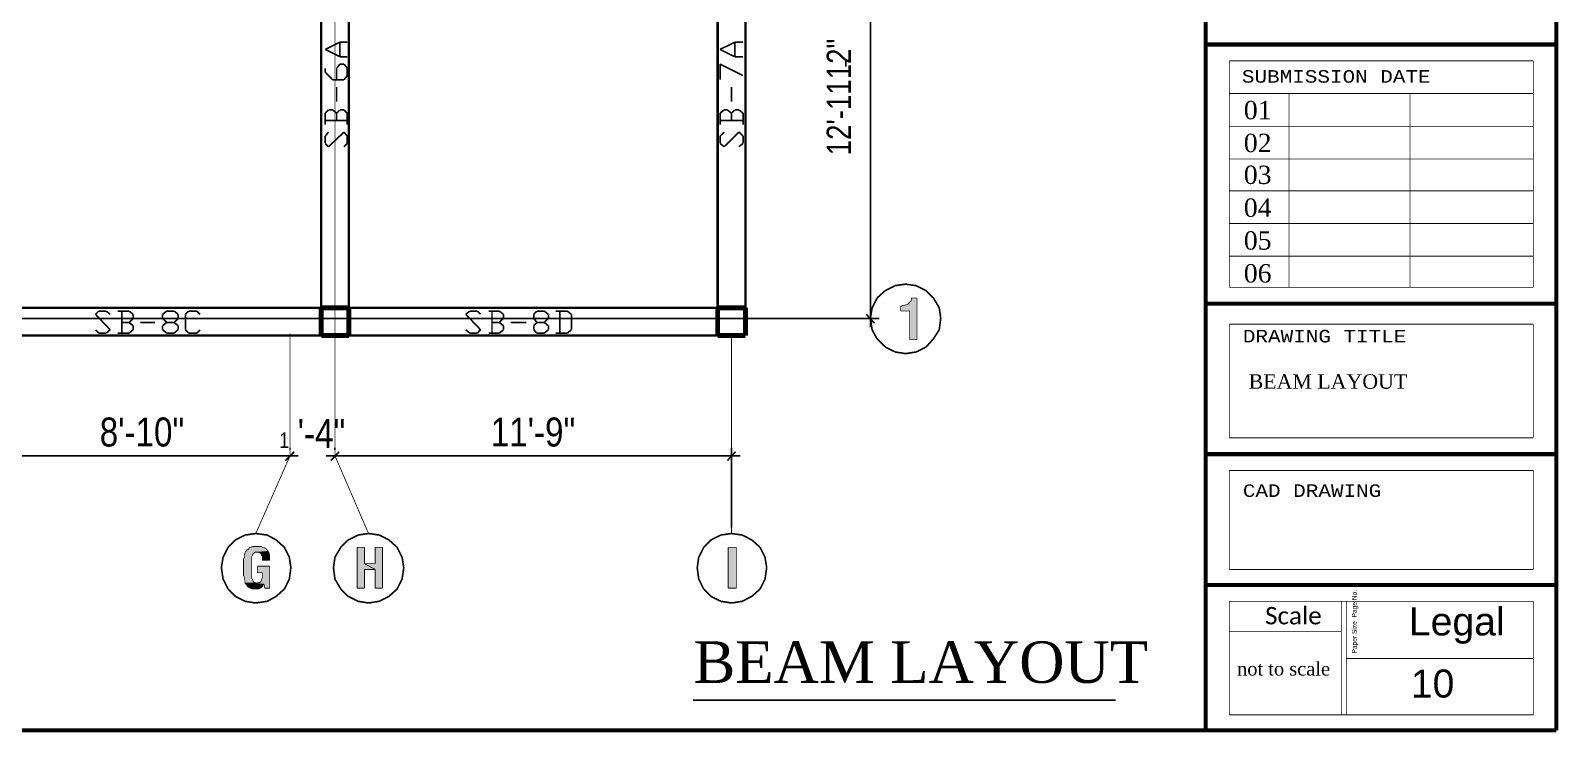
# Model space of a CAD drawing. Header units: millimetres. Extents: x 5 to 350, y 3 to 213.
# Drawn here: x 192.2 to 350.5, y 2.9 to 75.6 of the extents above; entities that cross this region are included whole.
import ezdxf

# ---------------------------------------------------------------- set-up
doc = ezdxf.new("R2010")
doc.units = ezdxf.units.MM
for name, color, linetype in [('H', 251, 'Continuous'), ('P', 255, 'Continuous'), ('T', 255, 'Continuous')]:
    doc.layers.add(name, color=color, linetype=linetype)
doc.styles.get("Standard").update_dxf_attribs({"font": 'arial.ttf'})

msp = doc.modelspace()

# ---------------------------------------------------------------- hatches: boundary and pattern name
at = {"layer": 'H', "linetype": 'Continuous'}
for points in [[(283.298, 43.603), (283.298, 46.567), (282.363, 46.567), (282.363, 47.078), (282.452, 47.078), (282.61, 47.166), (282.787, 47.166), (282.963, 47.237), (283.122, 47.237), (283.122, 47.325), (283.457, 47.66), (283.457, 47.925), (284.057, 47.925), (284.057, 43.603), (283.298, 43.603)], [(214.454, 18.38), (214.454, 18.627), (214.383, 18.715), (214.383, 19.05), (214.295, 19.138), (214.295, 20.92), (214.383, 20.99), (214.383, 21.343), (214.454, 21.502), (214.454, 21.59), (214.542, 21.678), (214.63, 21.837), (214.718, 21.837), (214.965, 22.102), (215.053, 22.102), (215.23, 22.19), (216.147, 22.19), (216.235, 22.102), (216.412, 22.102), (216.5, 22.013), (216.57, 22.013), (216.835, 21.766), (216.835, 21.678), (215.724, 21.59), (215.477, 21.59), (215.23, 21.343), (215.23, 21.255), (215.142, 21.167), (215.142, 18.874), (215.23, 18.803), (215.23, 18.715), (215.3, 18.627), (215.3, 18.538), (215.388, 18.45), (215.477, 18.45), (215.653, 18.38), (214.454, 18.38)], [(216.235, 20.743), (216.235, 21.167), (216.147, 21.255), (216.147, 21.414), (216.076, 21.502), (215.988, 21.502), (215.9, 21.59), (215.724, 21.59), (216.835, 21.678), (216.923, 21.59), (216.923, 21.502), (216.994, 21.343), (216.994, 20.743), (216.235, 20.743)], [(226.06, 17.868), (226.06, 22.102), (226.818, 22.102), (226.818, 20.408), (227.93, 19.808), (226.818, 19.808), (226.818, 17.868), (226.06, 17.868)], [(227.93, 17.868), (227.93, 19.808), (226.818, 20.408), (227.93, 20.408), (227.93, 22.102), (228.688, 22.102), (228.688, 17.868), (227.93, 17.868)], [(264.495, 17.868), (264.495, 22.102), (265.342, 22.102), (265.342, 17.868), (264.495, 17.868)], [(216.5, 17.868), (216.412, 18.292), (214.454, 18.38), (215.653, 18.38), (215.812, 18.45), (215.988, 18.45), (216.147, 18.627), (216.147, 18.803), (216.235, 18.874), (216.235, 19.473), (215.724, 19.473), (215.724, 20.144), (216.994, 20.144), (216.994, 17.868), (216.5, 17.868)], [(215.142, 17.78), (215.053, 17.868), (214.965, 17.868), (214.877, 17.956), (214.806, 17.956), (214.63, 18.115), (214.63, 18.203), (214.454, 18.38), (216.412, 18.292), (216.323, 18.203), (216.323, 18.115), (216.076, 17.868), (215.988, 17.868), (215.9, 17.78), (215.142, 17.78)]]:
    msp.add_hatch(color=256, dxfattribs=at).paths.add_polyline_path(points)

# ---------------------------------------------------------------- linework, layer by layer
at = {"layer": 'P'}
for points, const_width in [([(313.937, 3.14), (313.937, 212.513)], 0.423), ([(313.937, 3.14), (313.937, 212.513)], 0.423), ([(350.273, 212.513), (350.273, 3.14)], 0.423), ([(350.273, 212.513), (350.273, 3.14)], 0.423), ([(350.273, 212.513), (350.273, 3.14)], 0.423), ([(350.273, 212.513), (350.273, 3.14)], 0.423), ([(223.767, 31.574), (223.767, 194.398)], 0.085), ([(313.937, 3.14), (313.937, 185.085)], 0.085), ([(313.937, 3.14), (313.937, 185.085)], 0.085), ([(350.273, 185.085), (350.273, 3.14)], 0.085), ([(350.273, 185.085), (350.273, 3.14)], 0.085), ([(279.224, 44.873), (279.224, 91.952)], 0.169), ([(222.338, 46.902), (222.338, 89.323)], 0.254), ([(225.213, 46.902), (225.213, 89.323)], 0.254), ([(263.402, 46.902), (263.402, 89.323)], 0.254), ([(266.277, 46.902), (266.277, 89.323)], 0.254), ([(222.762, 73.66), (224.278, 74.418)], 0.169), ([(224.278, 74.418), (225.037, 74.418)], 0.169), ([(224.278, 72.902), (224.278, 74.418)], 0.169), ([(263.648, 73.66), (265.183, 74.418)], 0.169), ([(265.183, 74.418), (266.03, 74.418)], 0.169), ([(265.183, 72.902), (265.183, 74.418)], 0.169), ([(313.937, 74.172), (350.273, 74.172)], 0.423), ([(224.278, 72.902), (222.762, 73.66)], 0.169), ([(225.037, 72.902), (224.278, 72.902)], 0.169), ([(265.183, 72.902), (263.648, 73.66)], 0.169), ([(266.03, 72.902), (265.183, 72.902)], 0.169), ([(222.762, 71.296), (222.762, 71.72)], 0.169), ([(223.52, 70.52), (222.762, 71.296)], 0.169), ([(223.943, 71.72), (224.278, 72.143)], 0.169), ([(223.943, 70.52), (223.943, 71.72)], 0.169), ([(224.278, 72.143), (224.702, 72.143)], 0.169), ([(224.702, 72.143), (225.037, 71.72)], 0.169), ([(225.037, 71.72), (225.037, 70.944)], 0.169), ([(263.648, 70.52), (263.648, 72.143)], 0.169), ([(263.648, 72.143), (266.03, 70.944)], 0.169), ([(276.684, 71.878), (276.684, 72.637)], 0.169), ([(316.406, 49.018), (316.406, 72.478)], 0.085), ([(316.406, 72.478), (347.892, 72.478)], 0.085), ([(347.892, 72.478), (347.892, 49.018)], 0.085), ([(347.892, 72.478), (347.892, 72.478)], 0.085), ([(224.702, 70.52), (223.52, 70.52)], 0.169), ([(223.943, 68.245), (223.943, 69.762)], 0.169), ([(225.037, 70.944), (224.702, 70.52)], 0.169), ([(264.83, 68.245), (264.83, 69.762)], 0.169), ([(347.892, 69.092), (316.406, 69.092)], 0.085), ([(347.892, 69.092), (316.406, 69.092)], 0.085), ([(322.58, 69.092), (322.58, 49.018)], 0.085), ([(335.104, 69.092), (335.104, 49.018)], 0.085), ([(223.097, 67.398), (222.762, 67.063)], 0.169), ([(222.762, 67.063), (222.762, 65.864)], 0.169), ([(223.52, 67.398), (223.097, 67.398)], 0.169), ([(223.943, 67.063), (223.52, 67.398)], 0.169), ([(224.278, 67.398), (223.943, 67.063)], 0.169), ([(223.943, 67.063), (223.943, 66.287)], 0.169), ([(224.702, 67.398), (224.278, 67.398)], 0.169), ([(225.037, 67.063), (224.702, 67.398)], 0.169), ([(225.037, 65.864), (225.037, 67.063)], 0.169), ([(264.072, 67.398), (263.648, 67.063)], 0.169), ([(263.648, 67.063), (263.648, 65.864)], 0.169), ([(264.407, 67.398), (264.072, 67.398)], 0.169), ([(264.83, 67.063), (264.407, 67.398)], 0.169), ([(265.183, 67.398), (264.83, 67.063)], 0.169), ([(264.83, 67.063), (264.83, 66.287)], 0.169), ([(265.606, 67.398), (265.183, 67.398)], 0.169), ([(266.03, 67.063), (265.606, 67.398)], 0.169), ([(266.03, 65.864), (266.03, 67.063)], 0.169), ([(222.762, 66.287), (225.037, 66.287)], 0.169), ([(222.762, 64.682), (223.097, 65.105)], 0.169), ([(224.702, 65.105), (223.097, 63.588)], 0.169), ([(225.037, 64.682), (224.702, 65.105)], 0.169), ([(263.648, 66.287), (266.03, 66.287)], 0.169), ([(263.648, 64.682), (264.072, 65.105)], 0.169), ([(265.606, 65.105), (264.072, 63.588)], 0.169), ([(266.03, 64.682), (265.606, 65.105)], 0.169), ([(347.892, 65.705), (316.406, 65.705)], 0.085), ([(222.762, 63.923), (222.762, 64.682)], 0.169), ([(223.097, 63.588), (222.762, 63.923)], 0.169), ([(224.702, 63.588), (225.037, 63.923)], 0.169), ([(225.037, 63.923), (225.037, 64.682)], 0.169), ([(263.648, 63.923), (263.648, 64.682)], 0.169), ([(264.072, 63.588), (263.648, 63.923)], 0.169), ([(265.606, 63.588), (266.03, 63.923)], 0.169), ([(266.03, 63.923), (266.03, 64.682)], 0.169), ([(347.892, 62.318), (316.406, 62.318)], 0.085), ([(347.892, 59.02), (316.406, 59.02)], 0.085), ([(347.892, 55.633), (316.406, 55.633)], 0.085), ([(347.892, 52.246), (316.406, 52.246)], 0.085), ([(281.764, 49.195), (280.758, 48.683)], 0.169), ([(282.875, 49.354), (281.764, 49.195)], 0.169), ([(283.968, 49.195), (282.875, 49.354)], 0.169), ([(284.992, 48.683), (283.968, 49.195)], 0.169), ([(347.892, 49.018), (316.406, 49.018)], 0.085), ([(279.912, 47.925), (279.4, 46.902)], 0.169), ([(280.758, 48.683), (279.912, 47.925)], 0.169), ([(283.298, 47.502), (283.21, 47.413)], 0.085), ([(283.386, 47.59), (283.298, 47.502)], 0.085), ([(283.457, 47.66), (283.386, 47.59)], 0.085), ([(284.057, 47.925), (283.457, 47.925)], 0.085), ([(283.457, 47.925), (283.457, 47.837)], 0.085), ([(283.457, 47.837), (283.457, 47.748)], 0.085), ([(283.457, 47.748), (283.457, 47.66)], 0.085), ([(284.057, 43.603), (284.057, 47.925)], 0.085), ([(285.75, 47.925), (284.992, 48.683)], 0.169), ([(286.35, 46.902), (285.75, 47.925)], 0.169), ([(313.937, 47.325), (350.273, 47.325)], 0.423), ([(77.982, 45.808), (280.158, 45.808)], 0.169), ([(189.653, 46.902), (222.338, 46.902)], 0.254), ([(198.967, 46.232), (199.302, 46.567)], 0.169), ([(200.484, 44.626), (198.967, 46.232)], 0.169), ([(199.302, 46.567), (200.06, 46.567)], 0.169), ([(200.06, 46.567), (200.484, 46.232)], 0.169), ([(202.442, 46.567), (201.26, 46.567)], 0.169), ([(201.683, 46.567), (201.683, 44.274)], 0.169), ([(202.865, 46.232), (202.442, 46.567)], 0.169), ([(202.442, 45.385), (202.865, 45.808)], 0.169), ([(202.865, 45.808), (202.865, 46.232)], 0.169), ([(206.34, 46.567), (205.916, 46.232)], 0.169), ([(205.916, 46.232), (205.916, 45.808)], 0.169), ([(205.916, 45.808), (206.34, 45.385)], 0.169), ([(207.098, 46.567), (206.34, 46.567)], 0.169), ([(207.522, 46.232), (207.098, 46.567)], 0.169), ([(207.098, 45.385), (207.522, 45.808)], 0.169), ([(207.522, 45.808), (207.522, 46.232)], 0.169), ([(208.28, 46.232), (208.615, 46.567)], 0.169), ([(208.28, 44.626), (208.28, 46.232)], 0.169), ([(208.615, 46.567), (209.462, 46.567)], 0.169), ([(209.462, 46.567), (209.797, 46.232)], 0.169), ([(225.213, 46.902), (222.338, 46.902)], 0.508), ([(222.338, 46.902), (222.338, 44.027)], 0.508), ([(225.213, 44.027), (225.213, 46.902)], 0.508), ([(225.213, 46.902), (263.402, 46.902)], 0.254), ([(237.314, 46.232), (237.737, 46.567)], 0.169), ([(238.848, 44.626), (237.314, 46.232)], 0.169), ([(237.737, 46.567), (238.513, 46.567)], 0.169), ([(238.513, 46.567), (238.848, 46.232)], 0.169), ([(240.788, 46.567), (239.695, 46.567)], 0.169), ([(240.03, 46.567), (240.03, 44.274)], 0.169), ([(241.212, 46.232), (240.788, 46.567)], 0.169), ([(240.788, 45.385), (241.212, 45.808)], 0.169), ([(241.212, 45.808), (241.212, 46.232)], 0.169), ([(244.687, 46.567), (244.352, 46.232)], 0.169), ([(244.352, 46.232), (244.352, 45.808)], 0.169), ([(244.352, 45.808), (244.687, 45.385)], 0.169), ([(245.445, 46.567), (244.687, 46.567)], 0.169), ([(245.868, 46.232), (245.445, 46.567)], 0.169), ([(245.445, 45.385), (245.868, 45.808)], 0.169), ([(245.868, 45.808), (245.868, 46.232)], 0.169), ([(247.826, 46.567), (246.627, 46.567)], 0.169), ([(247.05, 46.567), (247.05, 44.274)], 0.169), ([(248.25, 46.232), (247.826, 46.567)], 0.169), ([(248.25, 44.626), (248.25, 46.232)], 0.169), ([(266.277, 46.902), (263.402, 46.902)], 0.508), ([(263.402, 46.902), (263.402, 44.027)], 0.508), ([(266.277, 44.027), (266.277, 46.902)], 0.508), ([(278.8, 46.232), (279.647, 45.297)], 0.169), ([(279.4, 46.902), (279.224, 45.808)], 0.169), ([(279.224, 45.808), (279.4, 44.626)], 0.169), ([(282.452, 47.078), (282.363, 47.078)], 0.085), ([(282.363, 47.078), (282.363, 46.567)], 0.085), ([(282.363, 46.567), (283.298, 46.567)], 0.085), ([(282.61, 47.166), (282.452, 47.078)], 0.085), ([(282.698, 47.166), (282.61, 47.166)], 0.085), ([(282.787, 47.166), (282.698, 47.166)], 0.085), ([(282.963, 47.237), (282.787, 47.166)], 0.085), ([(283.034, 47.237), (282.963, 47.237)], 0.085), ([(283.122, 47.237), (283.034, 47.237)], 0.085), ([(283.21, 47.413), (283.122, 47.325)], 0.085), ([(283.122, 47.325), (283.122, 47.237)], 0.085), ([(283.298, 46.567), (283.298, 43.603)], 0.085), ([(286.508, 45.808), (286.35, 46.902)], 0.169), ([(286.35, 44.626), (286.508, 45.808)], 0.169), ([(286.508, 45.808), (286.508, 45.808)], 0.169), ([(198.967, 44.626), (199.302, 44.274)], 0.169), ([(199.302, 44.274), (200.06, 44.274)], 0.169), ([(200.06, 44.274), (200.484, 44.626)], 0.169), ([(201.26, 44.274), (202.442, 44.274)], 0.169), ([(202.442, 45.385), (201.683, 45.385)], 0.169), ([(202.865, 45.05), (202.442, 45.385)], 0.169), ([(202.442, 44.274), (202.865, 44.626)], 0.169), ([(202.865, 44.626), (202.865, 45.05)], 0.169), ([(203.623, 45.385), (205.14, 45.385)], 0.169), ([(205.916, 45.05), (206.34, 45.385)], 0.169), ([(205.916, 44.626), (205.916, 45.05)], 0.169), ([(206.34, 44.274), (205.916, 44.626)], 0.169), ([(206.34, 45.385), (207.098, 45.385)], 0.169), ([(207.098, 44.274), (206.34, 44.274)], 0.169), ([(207.098, 45.385), (207.522, 45.05)], 0.169), ([(207.522, 44.626), (207.098, 44.274)], 0.169), ([(207.522, 45.05), (207.522, 44.626)], 0.169), ([(208.615, 44.274), (208.28, 44.626)], 0.169), ([(209.462, 44.274), (208.615, 44.274)], 0.169), ([(209.797, 44.626), (209.462, 44.274)], 0.169), ([(219.11, 31.574), (219.11, 44.274)], 0.085), ([(237.314, 44.626), (237.737, 44.274)], 0.169), ([(237.737, 44.274), (238.513, 44.274)], 0.169), ([(238.513, 44.274), (238.848, 44.626)], 0.169), ([(239.695, 44.274), (240.788, 44.274)], 0.169), ([(240.788, 45.385), (240.03, 45.385)], 0.169), ([(241.212, 45.05), (240.788, 45.385)], 0.169), ([(240.788, 44.274), (241.212, 44.626)], 0.169), ([(241.212, 44.626), (241.212, 45.05)], 0.169), ([(241.97, 45.385), (243.593, 45.385)], 0.169), ([(244.352, 45.05), (244.687, 45.385)], 0.169), ([(244.352, 44.626), (244.352, 45.05)], 0.169), ([(244.687, 44.274), (244.352, 44.626)], 0.169), ([(244.687, 45.385), (245.445, 45.385)], 0.169), ([(245.445, 44.274), (244.687, 44.274)], 0.169), ([(245.445, 45.385), (245.868, 45.05)], 0.169), ([(245.868, 44.626), (245.445, 44.274)], 0.169), ([(245.868, 45.05), (245.868, 44.626)], 0.169), ([(246.627, 44.274), (247.826, 44.274)], 0.169), ([(247.826, 44.274), (248.25, 44.626)], 0.169), ([(264.83, 23.53), (264.83, 44.274)], 0.085), ([(266.277, 45.808), (279.4, 45.808)], 0.085), ([(279.4, 44.626), (279.912, 43.692)], 0.169), ([(285.75, 43.692), (286.35, 44.626)], 0.169), ([(316.406, 45.208), (347.892, 45.208)], 0.085), ([(347.892, 45.208), (316.406, 45.208)], 0.085), ([(316.406, 45.208), (316.406, 45.208)], 0.085), ([(316.406, 33.443), (316.406, 45.208)], 0.085), ([(316.406, 45.208), (347.892, 45.208)], 0.085), ([(347.892, 45.208), (316.406, 45.208)], 0.085), ([(347.892, 33.443), (347.892, 45.208)], 0.085), ([(189.653, 44.027), (222.338, 44.027)], 0.254), ([(222.338, 44.027), (225.213, 44.027)], 0.508), ([(222.338, 44.027), (222.338, 44.027)], 0.508), ([(225.213, 44.027), (263.402, 44.027)], 0.254), ([(263.402, 44.027), (266.277, 44.027)], 0.508), ([(263.402, 44.027), (263.402, 44.027)], 0.508), ([(279.912, 43.692), (280.758, 42.845)], 0.169), ([(280.758, 42.845), (281.764, 42.333)], 0.169), ([(283.298, 43.603), (284.057, 43.603)], 0.085), ([(283.968, 42.333), (284.992, 42.845)], 0.169), ([(284.992, 42.845), (285.75, 43.692)], 0.169), ([(281.764, 42.333), (282.875, 42.157)], 0.169), ([(282.875, 42.157), (283.968, 42.333)], 0.169), ([(316.406, 33.443), (347.892, 33.443)], 0.085), ([(347.892, 33.443), (316.406, 33.443)], 0.085), ([(187.29, 31.574), (219.957, 31.574)], 0.169), ([(219.11, 31.574), (218.193, 31.574)], 0.169), ([(218.616, 31.08), (219.534, 31.997)], 0.169), ([(218.616, 31.08), (219.534, 31.997)], 0.169), ([(219.11, 32.173), (219.11, 32.42)], 0.169), ([(219.11, 32.173), (219.11, 32.42)], 0.169), ([(222.85, 31.574), (265.765, 31.574)], 0.169), ([(224.19, 31.997), (223.344, 31.08)], 0.169), ([(224.19, 31.997), (223.344, 31.08)], 0.169), ([(223.767, 32.173), (223.767, 32.42)], 0.169), ([(223.767, 32.173), (223.767, 32.42)], 0.169), ([(223.767, 31.574), (224.614, 31.574)], 0.169), ([(264.407, 31.08), (265.254, 31.997)], 0.169), ([(264.83, 24.13), (264.83, 32.42)], 0.169), ([(313.937, 31.75), (350.273, 31.75)], 0.423), ([(219.11, 31.574), (215.565, 23.53)], 0.085), ([(223.767, 31.574), (227.242, 23.53)], 0.085), ([(347.892, 30.057), (316.406, 30.057)], 0.085), ([(316.406, 19.808), (316.406, 30.057)], 0.085), ([(316.406, 30.057), (347.892, 30.057)], 0.085), ([(347.892, 30.057), (347.892, 19.808)], 0.085), ([(347.892, 30.057), (347.892, 30.057)], 0.085), ([(212.69, 22.102), (212.178, 21.078)], 0.169), ([(213.448, 22.86), (212.69, 22.102)], 0.169), ([(214.454, 23.372), (213.448, 22.86)], 0.169), ([(215.565, 23.53), (214.454, 23.372)], 0.169), ([(215.23, 22.19), (215.053, 22.102)], 0.085), ([(215.3, 22.19), (215.23, 22.19)], 0.085), ([(215.388, 22.19), (215.3, 22.19)], 0.085), ([(215.477, 22.19), (215.388, 22.19)], 0.085), ([(215.653, 22.19), (215.477, 22.19)], 0.085), ([(216.747, 23.372), (215.565, 23.53)], 0.169), ([(215.812, 22.19), (215.653, 22.19)], 0.085), ([(215.9, 22.19), (215.812, 22.19)], 0.085), ([(216.076, 22.19), (215.9, 22.19)], 0.085), ([(216.147, 22.19), (216.076, 22.19)], 0.085), ([(216.235, 22.102), (216.147, 22.19)], 0.085), ([(217.682, 22.86), (216.747, 23.372)], 0.169), ([(218.528, 22.102), (217.682, 22.86)], 0.169), ([(219.04, 21.078), (218.528, 22.102)], 0.169), ([(224.367, 22.102), (223.767, 21.078)], 0.169), ([(225.125, 22.86), (224.367, 22.102)], 0.169), ([(226.148, 23.372), (225.125, 22.86)], 0.169), ([(227.242, 23.53), (226.148, 23.372)], 0.169), ([(228.353, 23.372), (227.242, 23.53)], 0.169), ([(229.358, 22.86), (228.353, 23.372)], 0.169), ([(230.205, 22.102), (229.358, 22.86)], 0.169), ([(230.717, 21.078), (230.205, 22.102)], 0.169), ([(261.955, 22.102), (261.444, 21.078)], 0.169), ([(262.714, 22.86), (261.955, 22.102)], 0.169), ([(263.737, 23.372), (262.714, 22.86)], 0.169), ([(264.83, 23.53), (263.737, 23.372)], 0.169), ([(265.942, 23.372), (264.83, 23.53)], 0.169), ([(266.947, 22.86), (265.942, 23.372)], 0.169), ([(267.794, 22.102), (266.947, 22.86)], 0.169), ([(268.305, 21.078), (267.794, 22.102)], 0.169), ([(212.178, 21.078), (212.002, 19.985)], 0.169), ([(214.383, 20.99), (214.295, 20.92)], 0.085), ([(214.295, 20.92), (214.295, 20.832)], 0.085), ([(214.295, 20.832), (214.295, 20.743)], 0.085), ([(214.295, 20.743), (214.295, 20.655)], 0.085), ([(214.295, 20.655), (214.295, 20.496)], 0.085), ([(214.454, 21.502), (214.383, 21.343)], 0.085), ([(214.383, 21.343), (214.383, 21.255)], 0.085), ([(214.383, 21.255), (214.383, 21.167)], 0.085), ([(214.383, 21.167), (214.383, 21.078)], 0.085), ([(214.383, 21.078), (214.383, 20.99)], 0.085), ([(214.542, 21.678), (214.454, 21.59)], 0.085), ([(214.454, 21.59), (214.454, 21.502)], 0.085), ([(214.63, 21.837), (214.542, 21.678)], 0.085), ([(214.718, 21.837), (214.63, 21.837)], 0.085), ([(214.806, 21.925), (214.718, 21.837)], 0.085), ([(214.877, 22.013), (214.806, 21.925)], 0.085), ([(214.965, 22.102), (214.877, 22.013)], 0.085), ([(215.053, 22.102), (214.965, 22.102)], 0.085), ([(215.142, 21.167), (215.23, 21.255)], 0.085), ([(215.142, 21.078), (215.142, 21.167)], 0.085), ([(215.142, 20.99), (215.142, 21.078)], 0.085), ([(215.142, 20.92), (215.142, 20.99)], 0.085), ([(215.142, 20.743), (215.142, 20.92)], 0.085), ([(215.142, 20.655), (215.142, 20.743)], 0.085), ([(215.142, 20.496), (215.142, 20.655)], 0.085), ([(215.23, 21.343), (215.3, 21.414)], 0.085), ([(215.23, 21.255), (215.23, 21.343)], 0.085), ([(215.3, 21.414), (215.388, 21.502)], 0.085), ([(215.388, 21.502), (215.477, 21.59)], 0.085), ([(215.477, 21.59), (215.565, 21.59)], 0.085), ([(215.565, 21.59), (215.724, 21.59)], 0.085), ([(216.835, 21.678), (215.724, 21.59)], 0.085), ([(215.724, 21.59), (216.835, 21.678)], 0.085), ([(215.724, 21.59), (215.9, 21.59)], 0.085), ([(215.9, 21.59), (215.988, 21.502)], 0.085), ([(215.988, 21.502), (216.076, 21.502)], 0.085), ([(216.076, 21.502), (216.147, 21.414)], 0.085), ([(216.147, 21.414), (216.147, 21.343)], 0.085), ([(216.147, 21.343), (216.147, 21.255)], 0.085), ([(216.147, 21.255), (216.235, 21.167)], 0.085), ([(216.412, 22.102), (216.235, 22.102)], 0.085), ([(216.235, 21.167), (216.235, 21.078)], 0.085), ([(216.235, 21.078), (216.235, 20.92)], 0.085), ([(216.235, 20.92), (216.235, 20.832)], 0.085), ([(216.235, 20.832), (216.235, 20.743)], 0.085), ([(216.235, 20.743), (216.994, 20.743)], 0.085), ([(216.5, 22.013), (216.412, 22.102)], 0.085), ([(216.57, 22.013), (216.5, 22.013)], 0.085), ([(216.658, 21.925), (216.57, 22.013)], 0.085), ([(216.747, 21.837), (216.658, 21.925)], 0.085), ([(216.835, 21.766), (216.747, 21.837)], 0.085), ([(216.835, 21.678), (216.835, 21.766)], 0.085), ([(216.923, 21.59), (216.835, 21.678)], 0.085), ([(216.923, 21.502), (216.923, 21.59)], 0.085), ([(216.994, 21.343), (216.923, 21.502)], 0.085), ([(216.994, 21.255), (216.994, 21.343)], 0.085), ([(216.994, 21.167), (216.994, 21.255)], 0.085), ([(216.994, 20.99), (216.994, 21.167)], 0.085), ([(216.994, 20.92), (216.994, 20.99)], 0.085), ([(216.994, 20.743), (216.994, 20.92)], 0.085), ([(219.198, 19.985), (219.04, 21.078)], 0.169), ([(223.767, 21.078), (223.608, 19.985)], 0.169), ([(226.818, 22.102), (226.06, 22.102)], 0.085), ([(226.06, 22.102), (226.06, 17.868)], 0.085), ([(226.818, 20.408), (226.818, 22.102)], 0.085), ([(228.688, 22.102), (227.93, 22.102)], 0.085), ([(227.93, 22.102), (227.93, 20.408)], 0.085), ([(228.688, 17.868), (228.688, 22.102)], 0.085), ([(230.893, 19.985), (230.717, 21.078)], 0.169), ([(261.444, 21.078), (261.285, 19.985)], 0.169), ([(264.495, 17.868), (264.495, 22.102)], 0.085), ([(264.495, 22.102), (265.342, 22.102)], 0.085), ([(265.342, 22.102), (265.342, 17.868)], 0.085), ([(268.482, 19.985), (268.305, 21.078)], 0.169), ([(212.002, 19.985), (212.178, 18.803)], 0.169), ([(214.295, 20.496), (214.295, 20.408)], 0.085), ([(214.295, 20.408), (214.295, 20.232)], 0.085), ([(214.295, 20.232), (214.295, 20.144)], 0.085), ([(214.295, 20.144), (214.295, 19.985)], 0.085), ([(214.295, 19.985), (214.295, 19.808)], 0.085), ([(214.295, 19.808), (214.295, 19.65)], 0.085), ([(214.295, 19.65), (214.295, 19.562)], 0.085), ([(214.295, 19.562), (214.295, 19.385)], 0.085), ([(214.295, 19.385), (214.295, 19.297)], 0.085), ([(214.295, 19.297), (214.295, 19.138)], 0.085), ([(214.295, 19.138), (214.383, 19.05)], 0.085), ([(214.383, 19.05), (214.383, 18.962)], 0.085), ([(214.383, 18.962), (214.383, 18.803)], 0.085), ([(215.142, 20.32), (215.142, 20.496)], 0.085), ([(215.142, 20.232), (215.142, 20.32)], 0.085), ([(215.142, 20.073), (215.142, 20.232)], 0.085), ([(215.142, 19.897), (215.142, 20.073)], 0.085), ([(215.142, 19.72), (215.142, 19.897)], 0.085), ([(215.142, 19.65), (215.142, 19.72)], 0.085), ([(215.142, 19.473), (215.142, 19.65)], 0.085), ([(215.142, 19.297), (215.142, 19.473)], 0.085), ([(215.142, 19.226), (215.142, 19.297)], 0.085), ([(215.142, 19.138), (215.142, 19.226)], 0.085), ([(215.142, 18.962), (215.142, 19.138)], 0.085), ([(215.142, 18.874), (215.142, 18.962)], 0.085), ([(216.994, 20.144), (215.724, 20.144)], 0.085), ([(215.724, 20.144), (215.724, 19.473)], 0.085), ([(215.724, 19.473), (216.235, 19.473)], 0.085), ([(216.235, 19.473), (216.235, 19.385)], 0.085), ([(216.235, 19.385), (216.235, 19.226)], 0.085), ([(216.235, 19.226), (216.235, 19.138)], 0.085), ([(216.235, 19.138), (216.235, 18.962)], 0.085), ([(216.235, 18.962), (216.235, 18.874)], 0.085), ([(216.994, 17.868), (216.994, 20.144)], 0.085), ([(219.04, 18.803), (219.198, 19.985)], 0.169), ([(219.198, 19.985), (219.198, 19.985)], 0.169), ([(223.608, 19.985), (223.767, 18.803)], 0.169), ([(227.93, 20.408), (226.818, 20.408)], 0.085), ([(226.818, 20.408), (227.93, 19.808)], 0.085), ([(227.93, 19.808), (226.818, 20.408)], 0.085), ([(226.818, 17.868), (226.818, 19.808)], 0.085), ([(226.818, 19.808), (227.93, 19.808)], 0.085), ([(227.93, 19.808), (227.93, 17.868)], 0.085), ([(230.717, 18.803), (230.893, 19.985)], 0.169), ([(230.893, 19.985), (230.893, 19.985)], 0.169), ([(261.285, 19.985), (261.444, 18.803)], 0.169), ([(268.305, 18.803), (268.482, 19.985)], 0.169), ([(268.482, 19.985), (268.482, 19.985)], 0.169), ([(347.892, 19.808), (316.406, 19.808)], 0.085), ([(212.178, 18.803), (212.69, 17.78)], 0.169), ([(212.69, 17.78), (213.448, 17.022)], 0.169), ([(214.383, 18.803), (214.383, 18.715)], 0.085), ([(214.383, 18.715), (214.454, 18.627)], 0.085), ([(214.454, 18.627), (214.454, 18.538)], 0.085), ([(214.454, 18.538), (214.454, 18.45)], 0.085), ([(214.454, 18.45), (214.454, 18.38)], 0.085), ([(214.454, 18.38), (214.542, 18.292)], 0.085), ([(216.412, 18.292), (214.454, 18.38)], 0.085), ([(215.653, 18.38), (214.454, 18.38)], 0.085), ([(214.454, 18.38), (216.412, 18.292)], 0.085), ([(214.454, 18.38), (215.653, 18.38)], 0.085), ([(214.542, 18.292), (214.63, 18.203)], 0.085), ([(214.63, 18.203), (214.63, 18.115)], 0.085), ([(214.63, 18.115), (214.718, 18.027)], 0.085), ([(214.718, 18.027), (214.806, 17.956)], 0.085), ([(214.806, 17.956), (214.877, 17.956)], 0.085), ([(214.877, 17.956), (214.965, 17.868)], 0.085), ([(214.965, 17.868), (215.053, 17.868)], 0.085), ([(215.053, 17.868), (215.142, 17.78)], 0.085), ([(215.23, 18.803), (215.142, 18.874)], 0.085), ([(215.142, 17.78), (215.23, 17.78)], 0.085), ([(215.23, 18.715), (215.23, 18.803)], 0.085), ([(215.3, 18.627), (215.23, 18.715)], 0.085), ([(215.23, 17.78), (215.388, 17.78)], 0.085), ([(215.3, 18.538), (215.3, 18.627)], 0.085), ([(215.388, 18.45), (215.3, 18.538)], 0.085), ([(215.477, 18.45), (215.388, 18.45)], 0.085), ([(215.388, 17.78), (215.477, 17.78)], 0.085), ([(215.653, 18.38), (215.477, 18.45)], 0.085), ([(215.477, 17.78), (215.565, 17.78)], 0.085), ([(215.565, 17.78), (215.653, 17.78)], 0.085), ([(215.812, 18.45), (215.653, 18.38)], 0.085), ([(215.653, 17.78), (215.812, 17.78)], 0.085), ([(215.9, 18.45), (215.812, 18.45)], 0.085), ([(215.812, 17.78), (215.9, 17.78)], 0.085), ([(215.988, 18.45), (215.9, 18.45)], 0.085), ([(215.9, 17.78), (215.988, 17.868)], 0.085), ([(216.076, 18.538), (215.988, 18.45)], 0.085), ([(215.988, 17.868), (216.076, 17.868)], 0.085), ([(216.147, 18.627), (216.076, 18.538)], 0.085), ([(216.076, 17.868), (216.147, 17.956)], 0.085), ([(216.235, 18.874), (216.147, 18.803)], 0.085), ([(216.147, 18.803), (216.147, 18.715)], 0.085), ([(216.147, 18.715), (216.147, 18.627)], 0.085), ([(216.147, 17.956), (216.235, 18.027)], 0.085), ([(216.235, 18.027), (216.323, 18.115)], 0.085), ([(216.323, 18.203), (216.412, 18.292)], 0.085), ([(216.323, 18.115), (216.323, 18.203)], 0.085), ([(216.412, 18.292), (216.5, 17.868)], 0.085), ([(216.5, 17.868), (216.994, 17.868)], 0.085), ([(217.682, 17.022), (218.528, 17.78)], 0.169), ([(218.528, 17.78), (219.04, 18.803)], 0.169), ([(223.767, 18.803), (224.367, 17.78)], 0.169), ([(224.367, 17.78), (225.125, 17.022)], 0.169), ([(226.06, 17.868), (226.818, 17.868)], 0.085), ([(227.93, 17.868), (228.688, 17.868)], 0.085), ([(229.358, 17.022), (230.205, 17.78)], 0.169), ([(230.205, 17.78), (230.717, 18.803)], 0.169), ([(261.444, 18.803), (261.955, 17.78)], 0.169), ([(261.955, 17.78), (262.714, 17.022)], 0.169), ([(265.342, 17.868), (264.495, 17.868)], 0.085), ([(264.495, 17.868), (264.495, 17.868)], 0.085), ([(266.947, 17.022), (267.794, 17.78)], 0.169), ([(267.794, 17.78), (268.305, 18.803)], 0.169), ([(313.937, 18.203), (350.273, 18.203)], 0.423), ([(213.448, 17.022), (214.454, 16.51)], 0.169), ([(214.454, 16.51), (215.565, 16.334)], 0.169), ([(215.565, 16.334), (216.747, 16.51)], 0.169), ([(216.747, 16.51), (217.682, 17.022)], 0.169), ([(225.125, 17.022), (226.148, 16.51)], 0.169), ([(226.148, 16.51), (227.242, 16.334)], 0.169), ([(227.242, 16.334), (228.353, 16.51)], 0.169), ([(228.353, 16.51), (229.358, 17.022)], 0.169), ([(262.714, 17.022), (263.737, 16.51)], 0.169), ([(263.737, 16.51), (264.83, 16.334)], 0.169), ([(264.83, 16.334), (265.942, 16.51)], 0.169), ([(265.942, 16.51), (266.947, 17.022)], 0.169), ([(316.406, 4.745), (316.406, 16.51)], 0.085), ([(316.406, 16.51), (347.892, 16.51)], 0.085), ([(316.406, 4.745), (316.406, 16.51)], 0.085), ([(316.406, 16.51), (347.892, 16.51)], 0.085), ([(327.995, 16.51), (327.995, 4.745)], 0.085), ([(327.995, 16.51), (327.995, 4.745)], 0.085), ([(328.507, 16.51), (328.507, 4.745)], 0.085), ([(328.507, 16.51), (328.507, 4.745)], 0.085), ([(347.892, 16.51), (347.892, 4.745)], 0.085), ([(347.892, 16.51), (347.892, 4.745)], 0.085), ([(316.406, 13.37), (327.995, 13.37)], 0.085), ([(328.507, 10.583), (347.892, 10.583)], 0.085), ([(328.507, 10.583), (347.892, 10.583)], 0.085), ([(260.862, 6.262), (304.624, 6.262)], 0.169), ([(347.892, 4.745), (316.406, 4.745)], 0.085), ([(347.892, 4.745), (316.406, 4.745)], 0.085), ([(350.273, 3.14), (5.256, 3.14)], 0.423), ([(350.273, 3.14), (5.256, 3.14)], 0.423), ([(350.273, 3.14), (313.937, 3.14)], 0.423), ([(350.273, 3.14), (313.937, 3.14)], 0.423), ([(350.273, 3.14), (313.937, 3.14)], 0.085), ([(350.273, 3.14), (313.937, 3.14)], 0.085), ([(350.273, 3.14), (350.273, 3.14)], 0.423), ([(350.273, 3.14), (350.273, 3.14)], 0.423)]:
    msp.add_lwpolyline(points, dxfattribs=dict(at, const_width=const_width))

# ---------------------------------------------------------------- texts
at = {"layer": 'T', "attachment_point": 1, "rotation": 90}
for s, insert, char_height in [('{\\fArial Narrow|b0|i0|c0|p18;12\'-1112"}', (274.7, 62.7), 2.5), ('{\\fArial Narrow|b0|i0|c0|p18;Paper Size  Page No.}', (329.1, 11.1), 0.5)]:
    msp.add_mtext(s, dxfattribs=dict(at, insert=insert, char_height=char_height))
at = {"layer": 'T', "attachment_point": 7}
for s, insert, char_height in [('{\\fCourier New|b0|i0|c0|p18;SUBMISSION DATE}', (317.7, 70.2), 1.3), ('{\\fBook Antiqua|b0|i0|c0|p18;01}', (317.9, 66.4), 1.9), ('{\\fBook Antiqua|b0|i0|c0|p18;02}', (317.9, 63), 1.9), ('{\\fBook Antiqua|b0|i0|c0|p18;03}', (317.9, 59.7), 1.9), ('{\\fBook Antiqua|b0|i0|c0|p18;04}', (317.9, 56.3), 1.9), ('{\\fBook Antiqua|b0|i0|c0|p18;05}', (317.9, 52.9), 1.9), ('{\\fBook Antiqua|b0|i0|c0|p18;06}', (317.9, 49.5), 1.9), ('{\\fCourier New|b0|i0|c0|p18;DRAWING TITLE}', (317.8, 43.3), 1.3), ('{\\fBook Antiqua|b0|i0|c0|p18;BEAM LAYOUT}', (318.4, 38.5), 1.5), ('{\\fArial Narrow|b0|i0|c0|p18;8\'-10"}', (199.4, 32.5), 3), ('{\\fArial Narrow|b0|i0|c0|p18;\'-4"}', (219.9, 32.4), 3), ('{\\fArial Narrow|b0|i0|c0|p18;11\'-9"}', (239.9, 32.5), 3), ('{\\fArial Narrow|b0|i0|c0|p18;1}', (218, 32.4), 1.6), ('{\\fCourier New|b0|i0|c0|p18;CAD DRAWING}', (317.8, 27.3), 1.3), ('{\\fCalibri|b0|i0|c0|p18;Scale}', (320.1, 14.1), 1.8), ('{\\fArial|b0|i0|c0|p18;Legal}', (335, 12.1), 2.9), ('{\\fBook Antiqua|b0|i0|c0|p18;BEAM LAYOUT}', (260.9, 8), 4.3), ('{\\fBook Antiqua|b0|i0|c0|p18;not to scale}', (317.2, 8.8), 1.4), ('{\\fArial|b0|i0|c0|p18;10}', (335.2, 6.5), 2.9)]:
    msp.add_mtext(s, dxfattribs=dict(at, insert=insert, char_height=char_height))

doc.saveas('drawing.dxf')
